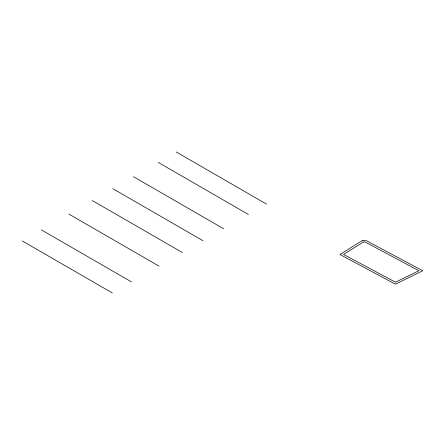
<?xml version="1.0" encoding="UTF-8"?>
<svg xmlns="http://www.w3.org/2000/svg" width="445" height="445" viewBox="0 0 445 445"><rect width="100%" height="100%" fill="white"/><g stroke="black" fill="none" stroke-linecap="round" stroke-linejoin="round"><path stroke-width="0.67" d="M176.287 152.006L266.455 204.06M158.253 162.419L248.421 214.473M133.494 176.71L223.663 228.769M112.796 188.663L202.965 240.717M92.26 200.517L182.428 252.576M68.819 214.051L158.982 266.11M41.379 229.893L131.548 281.952M22.25 240.94L112.418 292.994M362.352 240.528L339.93 254.523L395.433 284.166L422.75 270.777L365.957 240.445L362.352 240.528M363.509 241.974L343.529 254.445L395.505 282.202L418.906 270.732L365 241.941L363.509 241.974"/></g></svg>
